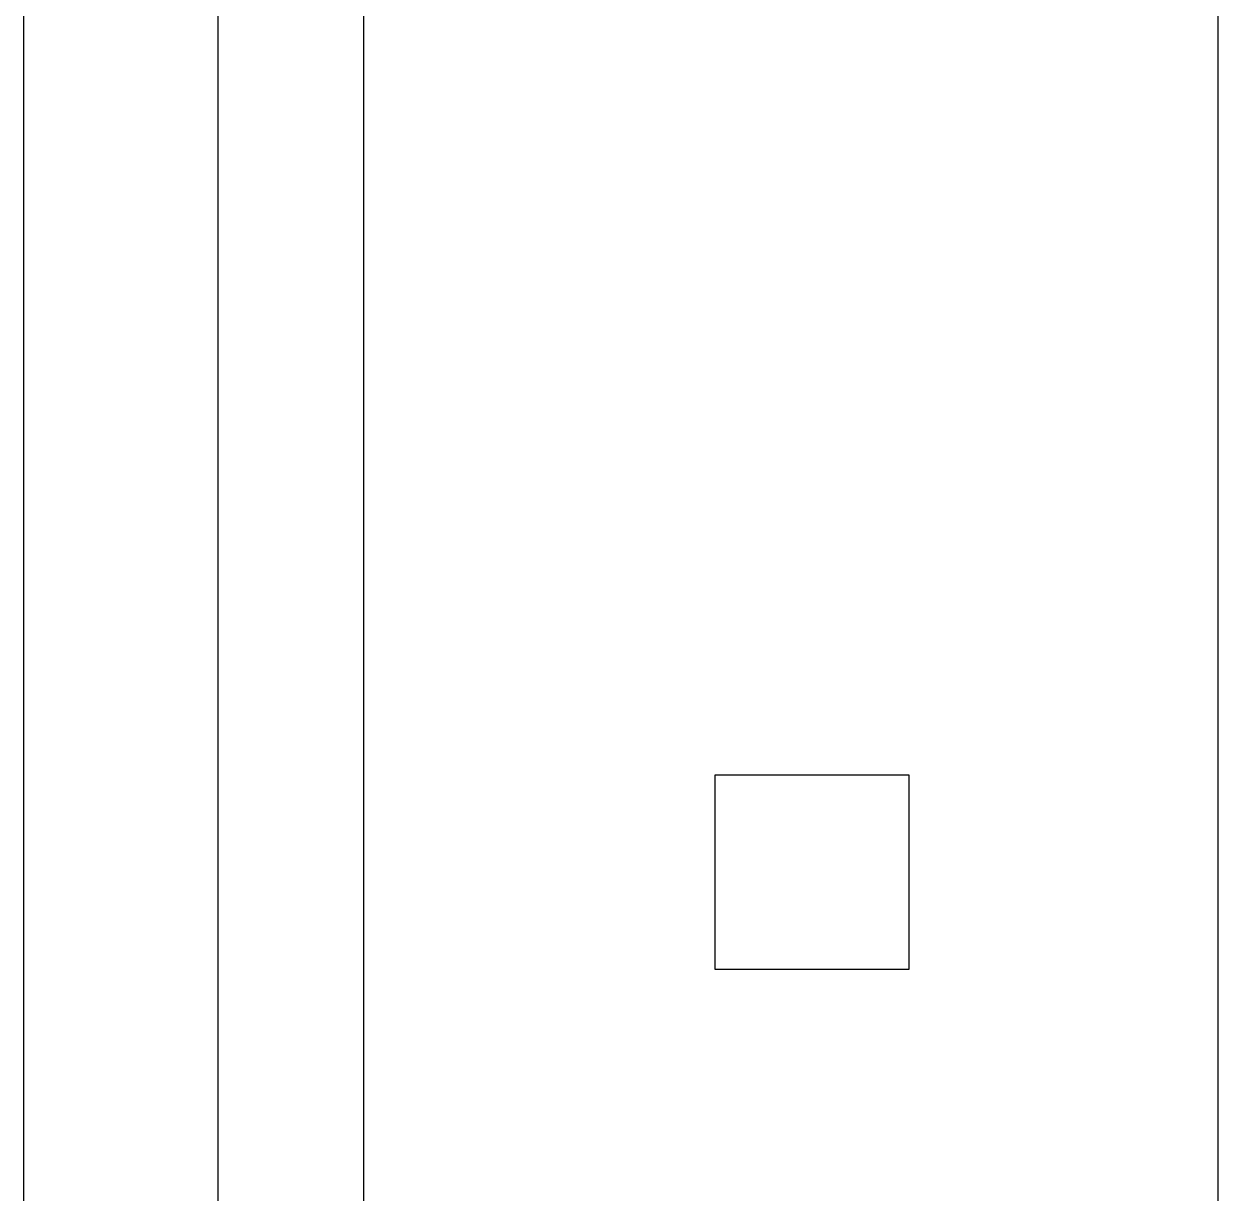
# Model space of a CAD drawing. Extents: x -30 to 1202, y 231 to 898.
# Drawn here: x 36.519 to 40.209, y 402.152 to 405.763 of the extents above; entities that cross this region are included whole.
import ezdxf

# ---------------------------------------------------------------- set-up
doc = ezdxf.new("R2010")
doc.units = 0
doc.header["$LTSCALE"] = 0.04
doc.layers.add('PISO', color=1, linetype='CONTINUOUS')

msp = doc.modelspace()

# ---------------------------------------------------------------- linework, layer by layer
at = {"layer": 'PISO'}
for p, q in [((36.5194, 261.232), (36.5194, 439.8056)), ((37.1194, 393.432), (37.1194, 439.7429)), ((37.5694, 393.432), (37.5694, 439.7429)), ((40.2094, 393.432), (40.2094, 439.7429))]:
    msp.add_line(p, q, dxfattribs=at)
msp.add_lwpolyline([(38.6547, 403.4429), (38.6547, 402.8429), (39.2547, 402.8429), (39.2547, 403.4429)], close=True, dxfattribs=at)

doc.saveas('drawing.dxf')
